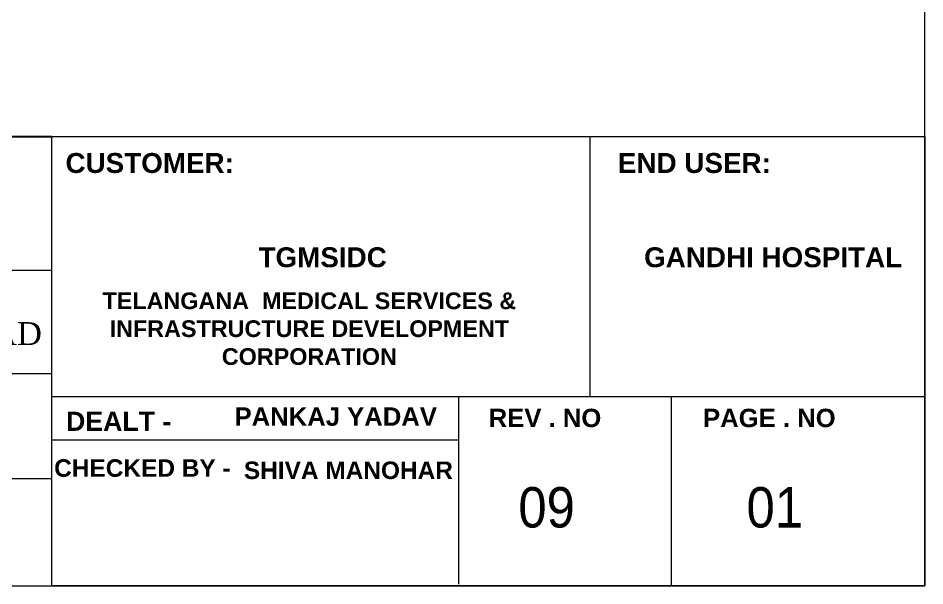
# Model space of a CAD drawing. Extents: x 11034434 to 11724204, y -4674497 to -3911811.
# Drawn here: x 11313033 to 11331177, y -4674497 to -4663141 of the extents above; entities that cross this region are included whole.
import ezdxf

# ---------------------------------------------------------------- set-up
doc = ezdxf.new("R2010")
doc.units = 0
doc.header["$MEASUREMENT"] = 0
doc.layers.add('A- Format text', color=8, linetype='CONTINUOUS')
doc.layers.add('Wall', color=251, linetype='CONTINUOUS')
for name, color, linetype, lineweight in [('Duct Insulations', 7, 'CONTINUOUS', 5), ('formate text', 8, 'CONTINUOUS', 25), ('MGPS', 8, 'CONTINUOUS', 30), ('proposed floor pattern', 8, 'CONTINUOUS', 30)]:
    doc.layers.add(name, color=color, linetype=linetype, lineweight=lineweight)
doc.styles.add('01_Format A1_Landscape$0$STANDARD', font='times.ttf')
doc.styles.add('style3', font='arialbd.ttf')
doc.styles.add('style6', font='')
doc.styles.get('style6').set_extended_font_data('Arialic Hollow')

msp = doc.modelspace()

# ---------------------------------------------------------------- linework, layer by layer
at = {"layer": 'Duct Insulations', "color": 7, "elevation": 1103.3}
msp.add_lwpolyline([(11331176.9, -4665510.4), (11331176.9, -4604468.5), (11272675.9, -4604468.5), (11272675.9, -4667337.1)], dxfattribs=at)
at = {"layer": 'Duct Insulations', "color": 7}
msp.add_lwpolyline([(11272675.9, -4667337.1), (11272675.9, -4674497.1), (11331176.9, -4674497.1), (11331176.9, -4665510.4)], dxfattribs=at)
at = {"layer": 'MGPS', "color": 7, "lineweight": 15}
for p, q in [((11313705.3, -4665510.4), (11331176.9, -4665510.4)), ((11298050, -4668183.9), (11313704.4, -4668183.9)), ((11313704.4, -4670258.5), (11298050, -4670258.5)), ((11331176.9, -4670717.1), (11313705.3, -4670717.1)), ((11321848.3, -4670717.1), (11313705.3, -4670717.1)), ((11321848.3, -4670717.1), (11313705.3, -4670717.1)), ((11321848.3, -4674460.7), (11321848.3, -4670717.1)), ((11326104.2, -4674497.1), (11326104.2, -4670717.1)), ((11321848.3, -4671579.4), (11313705.3, -4671579.4))]:
    msp.add_line(p, q, dxfattribs=at)
for points in [[(11331176.9, -4665510.4), (11331176.9, -4674497.1), (11313704.4, -4674497.1), (11313705.3, -4665510.4)], [(11313705.3, -4670717.1), (11313705.3, -4665510.4)], [(11324472, -4665510.4), (11324472, -4670717.1)], [(11331176.9, -4670717.1), (11331176.9, -4665510.4)]]:
    msp.add_lwpolyline(points, dxfattribs=at)
at = {"layer": 'proposed floor pattern', "color": 7, "lineweight": 15, "ltscale": 100}
msp.add_line((11313704.4, -4672358.2), (11298050, -4672358.2), dxfattribs=at)
at = {"layer": 'Wall', "color": 0}
msp.add_line((11298050, -4665520.4, 423.7), (11313705.3, -4665510.4), dxfattribs=at)

# ---------------------------------------------------------------- texts
at = {"layer": 'A- Format text', "color": 6, "style": '01_Format A1_Landscape$0$STANDARD'}
msp.add_text('SOTC GANDHI HOSPITAL, HYDERABAD', height=458.241, dxfattribs=at).set_placement((11300628.2, -4669679.5, -1030629.6))
at = {"layer": 'formate text', "color": 7, "lineweight": 5, "ltscale": 100, "style": 'style3'}
for s, height, p in [('CUSTOMER:', 398.42, (11313980.6, -4666237.4)), ('END USER:', 398.42, (11325034.5, -4666237.4)), ('TGMSIDC', 398.42, (11317843.6, -4668123.1)), ('GANDHI HOSPITAL', 398.417, (11325558.7, -4668123.1))]:
    msp.add_text(s, height=height, dxfattribs=at).set_placement(p)
at = {"layer": 'formate text', "color": 7, "lineweight": 0, "ltscale": 500, "insert": (11314083.9, -4668627.7), "char_height": 334.392, "width": 9552.913, "attachment_point": 1, "style": 'style3'}
msp.add_mtext('\\pxqc;TELANGANA  MEDICAL SERVICES & INFRASTRUCTURE DEVELOPMENT CORPORATION', dxfattribs=at)
at = {"layer": 'MGPS', "color": 7, "lineweight": 15, "style": 'style3'}
for s, height, p in [('DEALT - ', 381.97, (11313992.5, -4671396)), ('PANKAJ YADAV', 367.573, (11317362.5, -4671294.4)), ('REV . NO', 367.57, (11322448.7, -4671321.6)), ('PAGE . NO', 367.57, (11326738.9, -4671321.6)), ('CHECKED BY -', 350, (11313754.5, -4672315.4)), ('SHIVA MANOHAR', 350, (11317550.3, -4672359.6))]:
    msp.add_text(s, height=height, dxfattribs=at).set_placement(p)
at = {"layer": 'MGPS', "color": 7, "lineweight": 15, "style": 'style6', "width": 0.9}
for tag, p in [('09', (11323042.7, -4673330.3)), ('01', (11327608, -4673330.3))]:
    msp.add_attdef(tag, p, '00', height=808.66, dxfattribs=at)

doc.saveas('drawing.dxf')
